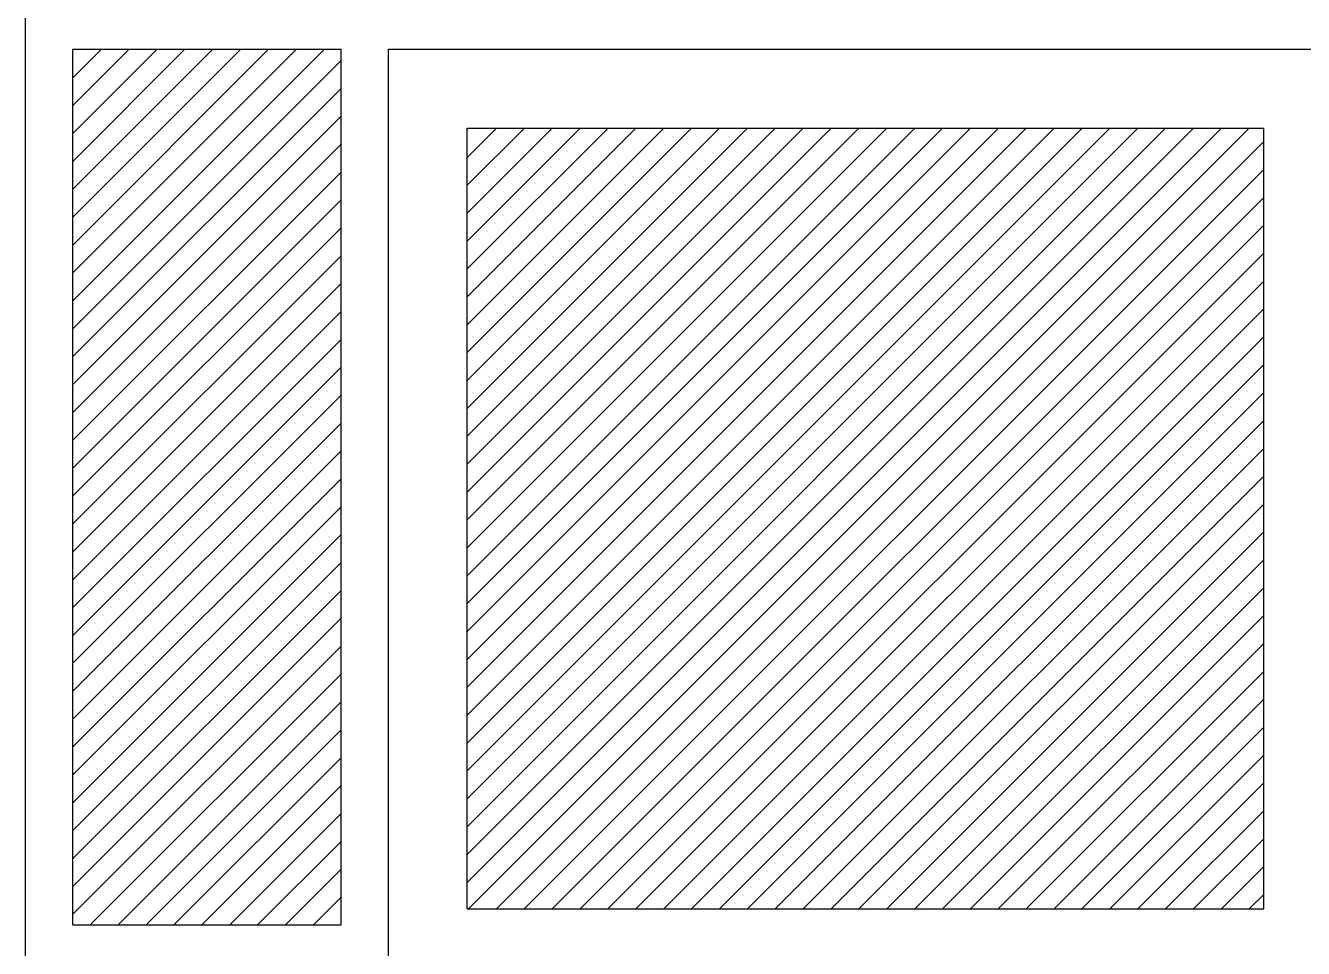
# Model space of a CAD drawing. Extents: x -7 to 295, y -11 to 39.
# Drawn here: x 171.855 to 172.665, y 7.143 to 7.728 of the extents above; entities that cross this region are included whole.
import ezdxf

# ---------------------------------------------------------------- set-up
doc = ezdxf.new("R2010")
doc.units = 0
doc.header["$LTSCALE"] = 20
doc.layers.get('0').update_dxf_attribs({"linetype": 'CONTINUOUS'})
for name, color, linetype in [('TELHADO', 1, 'CONTINUOUS'), ('VEGETAÇÃO', 92, 'CONTINUOUS'), ('VISTAP', 244, 'CONTINUOUS')]:
    doc.layers.add(name, color=color, linetype=linetype)

# ---------------------------------------------------------------- blocks, each defined once
blk = doc.blocks.new('*X272')
at = {"color": 0, "linetype": 'CONTINUOUS'}
for p, q in [((171.8853, 7.55368), (172.04476, 7.71314)), ((171.8853, 7.57136), (172.02708, 7.71314)), ((171.8853, 7.58904), (172.0094, 7.71314)), ((171.8853, 7.60671), (171.99172, 7.71314)), ((171.8853, 7.62439), (171.97405, 7.71314)), ((171.8853, 7.64207), (171.95637, 7.71314)), ((171.8853, 7.65975), (171.93869, 7.71314)), ((171.8853, 7.67742), (171.92101, 7.71314)), ((171.8853, 7.6951), (171.90334, 7.71314)), ((171.8853, 7.71278), (171.88566, 7.71314)), ((171.8853, 7.536), (172.0553, 7.706)), ((171.8853, 7.51833), (172.0553, 7.68833)), ((171.8853, 7.50065), (172.0553, 7.67065)), ((172.1353, 7.18496), (172.61347, 7.66314)), ((172.1353, 7.20264), (172.5958, 7.66314)), ((172.1353, 7.22032), (172.57812, 7.66314)), ((172.1353, 7.238), (172.56044, 7.66314)), ((172.1353, 7.25567), (172.54276, 7.66314)), ((172.1353, 7.27335), (172.52509, 7.66314)), ((172.1353, 7.29103), (172.50741, 7.66314)), ((172.1353, 7.30871), (172.48973, 7.66314)), ((172.1353, 7.32638), (172.47205, 7.66314)), ((172.1353, 7.34406), (172.45438, 7.66314)), ((172.1353, 7.36174), (172.4367, 7.66314)), ((172.1353, 7.37942), (172.41902, 7.66314)), ((172.1353, 7.39709), (172.40134, 7.66314)), ((172.1353, 7.41477), (172.38367, 7.66314)), ((172.1353, 7.43245), (172.36599, 7.66314)), ((172.1353, 7.45013), (172.34831, 7.66314)), ((172.1353, 7.46781), (172.33063, 7.66314)), ((172.1353, 7.48548), (172.31295, 7.66314)), ((172.1353, 7.50316), (172.29528, 7.66314)), ((172.1353, 7.52084), (172.2776, 7.66314)), ((172.1353, 7.53852), (172.25992, 7.66314)), ((172.1353, 7.55619), (172.24224, 7.66314)), ((172.1353, 7.57387), (172.22457, 7.66314)), ((172.1353, 7.59155), (172.20689, 7.66314)), ((172.1353, 7.60923), (172.18921, 7.66314)), ((172.1353, 7.6269), (172.17153, 7.66314)), ((172.1353, 7.64458), (172.15386, 7.66314)), ((172.1353, 7.66226), (172.13618, 7.66314)), ((172.13615, 7.16814), (172.63115, 7.66314)), ((171.8853, 7.48297), (172.0553, 7.65297)), ((172.15383, 7.16814), (172.6403, 7.65461)), ((171.8853, 7.46529), (172.0553, 7.63529)), ((172.17151, 7.16814), (172.6403, 7.63693)), ((171.8853, 7.44761), (172.0553, 7.61761)), ((172.18919, 7.16814), (172.6403, 7.61925)), ((171.8853, 7.42994), (172.0553, 7.59994)), ((172.20686, 7.16814), (172.6403, 7.60157)), ((172.22454, 7.16814), (172.6403, 7.5839)), ((171.8853, 7.41226), (172.0553, 7.58226)), ((171.8853, 7.39458), (172.0553, 7.56458)), ((172.24222, 7.16814), (172.6403, 7.56622)), ((171.8853, 7.3769), (172.0553, 7.5469)), ((172.2599, 7.16814), (172.6403, 7.54854)), ((171.8853, 7.35923), (172.0553, 7.52923)), ((172.27757, 7.16814), (172.6403, 7.53086)), ((171.8853, 7.34155), (172.0553, 7.51155)), ((172.29525, 7.16814), (172.6403, 7.51319)), ((172.31293, 7.16814), (172.6403, 7.49551)), ((171.8853, 7.32387), (172.0553, 7.49387)), ((171.8853, 7.30619), (172.0553, 7.47619)), ((172.33061, 7.16814), (172.6403, 7.47783)), ((171.8853, 7.28852), (172.0553, 7.45852)), ((172.34828, 7.16814), (172.6403, 7.46015)), ((171.8853, 7.27084), (172.0553, 7.44084)), ((172.36596, 7.16814), (172.6403, 7.44248)), ((171.8853, 7.25316), (172.0553, 7.42316)), ((172.38364, 7.16814), (172.6403, 7.4248)), ((171.8853, 7.23548), (172.0553, 7.40548)), ((172.40132, 7.16814), (172.6403, 7.40712)), ((172.419, 7.16814), (172.6403, 7.38944)), ((171.8853, 7.21781), (172.0553, 7.38781)), ((171.8853, 7.20013), (172.0553, 7.37013)), ((172.43667, 7.16814), (172.6403, 7.37176)), ((171.8853, 7.18245), (172.0553, 7.35245)), ((172.45435, 7.16814), (172.6403, 7.35409)), ((171.8853, 7.16477), (172.0553, 7.33477)), ((172.47203, 7.16814), (172.6403, 7.33641)), ((171.89634, 7.15814), (172.0553, 7.31709)), ((172.48971, 7.16814), (172.6403, 7.31873)), ((172.50738, 7.16814), (172.6403, 7.30105)), ((171.91402, 7.15814), (172.0553, 7.29942)), ((171.9317, 7.15814), (172.0553, 7.28174)), ((172.52506, 7.16814), (172.6403, 7.28338)), ((171.94938, 7.15814), (172.0553, 7.26406)), ((172.54274, 7.16814), (172.6403, 7.2657)), ((171.96705, 7.15814), (172.0553, 7.24638)), ((172.56042, 7.16814), (172.6403, 7.24802)), ((171.98473, 7.15814), (172.0553, 7.22871)), ((172.57809, 7.16814), (172.6403, 7.23034)), ((172.00241, 7.15814), (172.0553, 7.21103)), ((172.59577, 7.16814), (172.6403, 7.21267)), ((172.61345, 7.16814), (172.6403, 7.19499)), ((172.02009, 7.15814), (172.0553, 7.19335)), ((172.03776, 7.15814), (172.0553, 7.17567)), ((172.63113, 7.16814), (172.6403, 7.17731))]:
    blk.add_line(p, q, dxfattribs=at)

msp = doc.modelspace()

# ---------------------------------------------------------------- linework, layer by layer
at = {"layer": 'TELHADO', "color": 244, "linetype": 'CONTINUOUS'}
msp.add_line((171.8853, 7.15814), (172.0553, 7.15814), dxfattribs=at)
at = {"layer": 'VISTAP', "color": 244, "linetype": 'CONTINUOUS'}
for p, q in [((171.8553, 6.54314), (171.8553, 7.74314)), ((171.8853, 7.15814), (171.8853, 7.71314)), ((171.8853, 7.71314), (172.0553, 7.71314)), ((172.0553, 7.15814), (172.0553, 7.71314)), ((172.0853, 7.71314), (173.2253, 7.71314)), ((172.0853, 6.57314), (172.0853, 7.71314)), ((172.1353, 7.16814), (172.1353, 7.66314)), ((172.1353, 7.66314), (172.6403, 7.66314)), ((172.6403, 7.16814), (172.6403, 7.66314)), ((172.1353, 7.16814), (172.6403, 7.16814))]:
    msp.add_line(p, q, dxfattribs=at)

# ---------------------------------------------------------------- block references
at = {"layer": 'VEGETAÇÃO', "color": 253, "linetype": 'CONTINUOUS'}
msp.add_blockref('*X272', (0, 0), dxfattribs=at)

doc.saveas('drawing.dxf')
